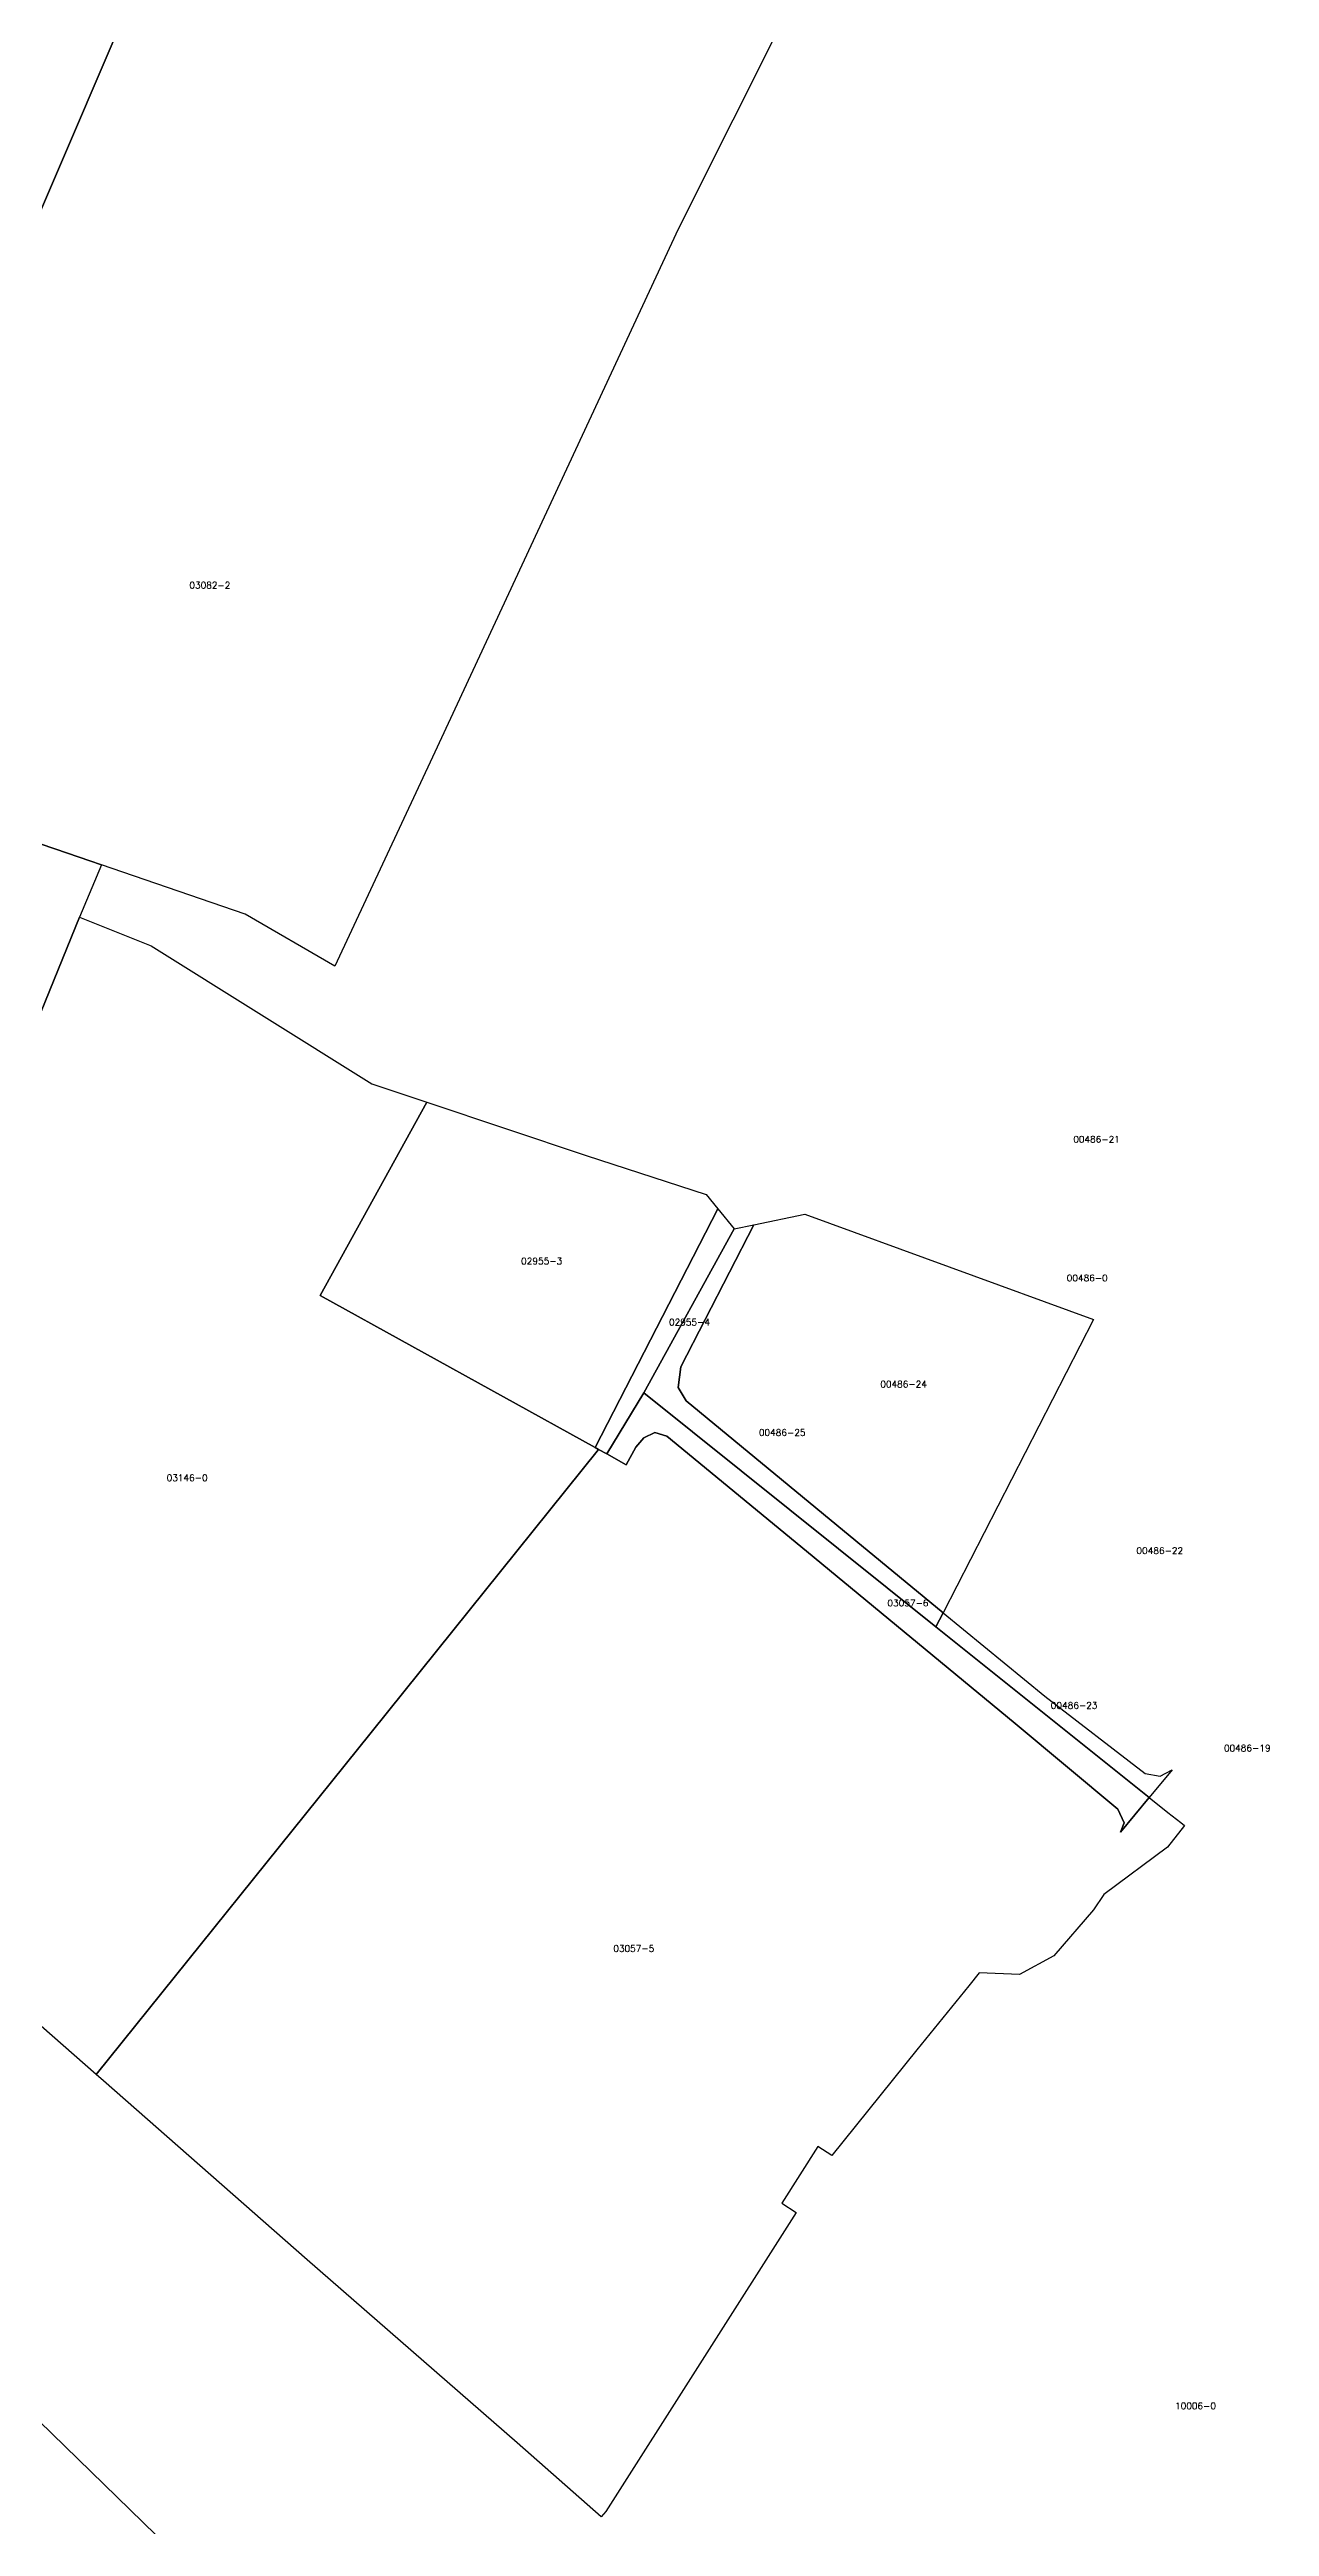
# Model space of a CAD drawing. Header units: metres. Extents: x 7423707 to 7427500, y 4706661 to 4708784.
# Drawn here: x 7425702.1 to 7425888.2, y 4707414.9 to 4707793 of the extents above; entities that cross this region are included whole.
import ezdxf

# ---------------------------------------------------------------- set-up
doc = ezdxf.new("R2010")
doc.units = ezdxf.units.M
doc.layers.add('Numrat_Parcelave', color=7, linetype='Continuous')
doc.layers.add('Parcelat_kadastrale2021', color=7, linetype='Continuous')
doc.styles.get("Standard").update_dxf_attribs({"font": 'simplex.shx'})

msp = doc.modelspace()

# ---------------------------------------------------------------- linework, layer by layer
at = {"layer": 'Parcelat_kadastrale2021'}
for points in [[(7425598.05, 4707895.6), (7425605.57, 4707907.04), (7425608.17, 4707902.59), (7425610.57, 4707899.57), (7425645.68, 4707877.23), (7425657.35, 4707871.2), (7425672.97, 4707863.15), (7425682.89, 4707855.7), (7425730.11, 4707834.48), (7425719.51, 4707812.31), (7425664.62, 4707684.05), (7425606.41, 4707710.96), (7425619.21, 4707729.09), (7425632.19, 4707747.49), (7425638.93, 4707742.69), (7425637.62, 4707792.16), (7425641.71, 4707817.41), (7425640.08, 4707856.28), (7425630.83, 4707871.91), (7425601.41, 4707893.17)], [(7425795.6, 4707872.3), (7425797.42, 4707871.6), (7425800.25, 4707870.51), (7425808.63, 4707865.82), (7425806.64, 4707861.91), (7425826.55, 4707853.82), (7425839.69, 4707848.8), (7425797.99, 4707765.6), (7425760.85, 4707685.75), (7425745.59, 4707653.08), (7425731.96, 4707661.04), (7425704.82, 4707670.32), (7425664.62, 4707684.05), (7425719.51, 4707812.31), (7425730.11, 4707834.48), (7425754.41, 4707885.27), (7425754.74, 4707885.96), (7425755.2, 4707886.91), (7425783.29, 4707873.8), (7425790.54, 4707870.42)], [(7425696.17, 4707634.76), (7425654.95, 4707663.69), (7425645.44, 4707670.44), (7425636.99, 4707662.54), (7425629.3, 4707672.7), (7425625.4, 4707682.82), (7425594.05, 4707706.9), (7425563.02, 4707732), (7425550.44, 4707741.93), (7425510.89, 4707773.39), (7425516.47, 4707780.74), (7425600.3, 4707713.79), (7425606.41, 4707710.96), (7425664.62, 4707684.05), (7425704.82, 4707670.32), (7425710.03, 4707668.54), (7425706.65, 4707660.55)], [(7425686.13, 4707611.93), (7425696.17, 4707634.76), (7425706.65, 4707660.55), (7425717.59, 4707656.2), (7425751.25, 4707635.12), (7425759.67, 4707632.31), (7425743.36, 4707602.81), (7425785.32, 4707579.62), (7425785.85, 4707579.33), (7425751.14, 4707536.14), (7425709.18, 4707483.94), (7425679.33, 4707510.12), (7425699.44, 4707531.07), (7425666.31, 4707562.31), (7425667.17, 4707564.22), (7425685.35, 4707610.15)], [(7425804.05, 4707616.06), (7425785.32, 4707579.62), (7425743.36, 4707602.81), (7425759.67, 4707632.31), (7425783.98, 4707624.2), (7425802.26, 4707618.26)], [(7425785.32, 4707579.62), (7425804.05, 4707616.06), (7425806.56, 4707612.98), (7425792.74, 4707587.97), (7425787.12, 4707578.63), (7425785.85, 4707579.33)], [(7425838.43, 4707554.41), (7425822.22, 4707567.74), (7425799.22, 4707586.73), (7425798.01, 4707588.8), (7425798.39, 4707591.91), (7425809.55, 4707613.61), (7425817.33, 4707615.25), (7425861.38, 4707599.14)], [(7425809.55, 4707613.61), (7425798.39, 4707591.91), (7425798.01, 4707588.8), (7425799.22, 4707586.73), (7425822.22, 4707567.74), (7425838.43, 4707554.41), (7425837.31, 4707552.23), (7425792.74, 4707587.97), (7425806.56, 4707612.98)], [(7425869.85, 4707526.2), (7425865.5, 4707520.93), (7425866.05, 4707522.35), (7425865.08, 4707524.44), (7425849.39, 4707537.51), (7425817.56, 4707563.78), (7425796.28, 4707581.37), (7425794.45, 4707581.91), (7425792.76, 4707581.12), (7425791.55, 4707579.66), (7425790.05, 4707576.99), (7425787.12, 4707578.63), (7425792.74, 4707587.97), (7425837.31, 4707552.23)], [(7425773.43, 4707427.69), (7425741.39, 4707455.63), (7425710.31, 4707482.94), (7425709.18, 4707483.94), (7425751.14, 4707536.14), (7425785.85, 4707579.33), (7425787.12, 4707578.63), (7425790.05, 4707576.99), (7425791.55, 4707579.66), (7425792.76, 4707581.12), (7425794.45, 4707581.91), (7425796.28, 4707581.37), (7425817.56, 4707563.78), (7425849.39, 4707537.51), (7425865.08, 4707524.44), (7425866.05, 4707522.35), (7425865.5, 4707520.93), (7425869.85, 4707526.2), (7425872.71, 4707523.9), (7425874.67, 4707522.37), (7425875.27, 4707521.9), (7425872.63, 4707518.6), (7425862.94, 4707511.38), (7425861.35, 4707509.03), (7425855.3, 4707502.02), (7425850.08, 4707499.19), (7425843.93, 4707499.43), (7425842.33, 4707497.45), (7425834.43, 4707487.68), (7425821.42, 4707471.58), (7425819.31, 4707472.92), (7425813.79, 4707464.28), (7425816.01, 4707462.87), (7425786.97, 4707417.23), (7425786.26, 4707416.43)], [(7425489.05, 4707360.32), (7425468.66, 4707413.44), (7425423.65, 4707407.56), (7425411.52, 4707438.56), (7425392.22, 4707488.54), (7425377.82, 4707523.45), (7425360.87, 4707557.49), (7425428.02, 4707536.76), (7425473.3, 4707522.14), (7425512.01, 4707510.3), (7425554.84, 4707496.82), (7425591.69, 4707486.31), (7425619.26, 4707478.53), (7425652.19, 4707464.03), (7425684.52, 4707446.54), (7425728.27, 4707403.94), (7425722.74, 4707394.42), (7425714.98, 4707392.83), (7425647.15, 4707383.78), (7425612.7, 4707379.48), (7425555.25, 4707369.73), (7425505.69, 4707362.51)], [(7425838.43, 4707554.41), (7425853.93, 4707541.66), (7425869.22, 4707529.87), (7425871.52, 4707529.45), (7425873.35, 4707530.44), (7425869.85, 4707526.2), (7425837.31, 4707552.23)]]:
    msp.add_lwpolyline(points, close=True, dxfattribs=at)

# ---------------------------------------------------------------- texts
at = {"layer": 'Numrat_Parcelave'}
for s, p in [('03082-2', (7425723.42, 4707710.73)), ('00486-21', (7425858.27, 4707626.16)), ('02955-3', (7425774.04, 4707607.58)), ('00486-0', (7425857.28, 4707604.99)), ('02955-4', (7425796.6, 4707598.25)), ('00486-24', (7425828.83, 4707588.79)), ('00486-25', (7425810.31, 4707581.4)), ('03146-0', (7425719.95, 4707574.49)), ('00486-22', (7425867.92, 4707563.37)), ('03057-6', (7425829.93, 4707555.38)), ('00486-23', (7425854.85, 4707539.75)), ('00486-19', (7425881.26, 4707533.24)), ('03057-5', (7425788.1, 4707502.65)), ('10006-0', (7425873.8, 4707432.83))]:
    msp.add_text(s, height=1, dxfattribs=at).set_placement(p)

doc.saveas('drawing.dxf')
